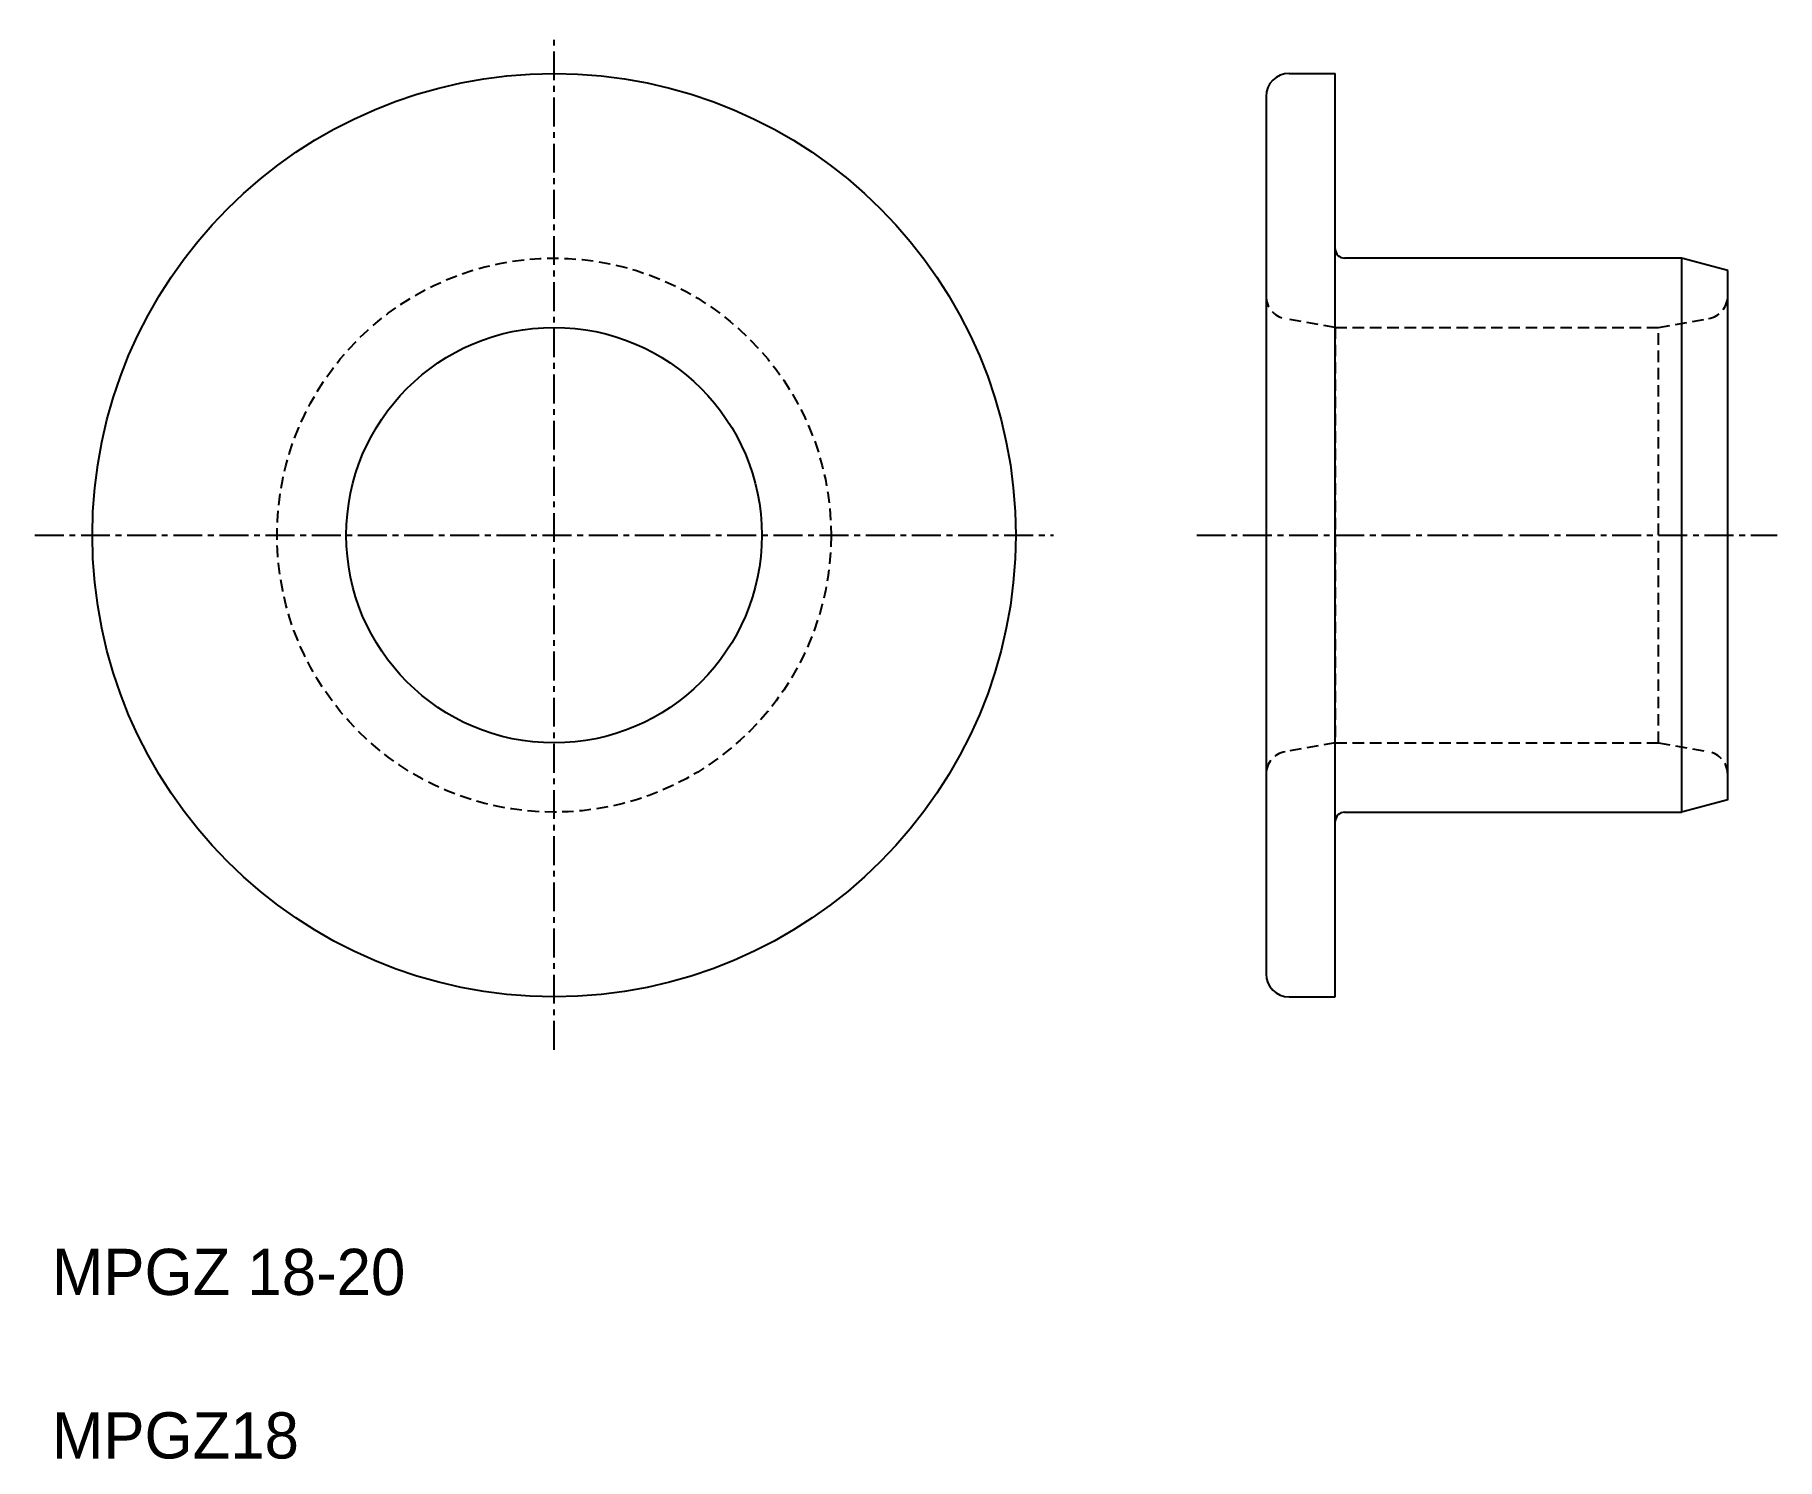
# Model space of a CAD drawing. Extents: x 30.2 to 105.7, y 57.5 to 119.2.
import ezdxf

# ---------------------------------------------------------------- set-up
doc = ezdxf.new("R2010")
doc.units = 0
doc.linetypes.add('CENTER', pattern=[2, 1.25, -0.25, 0.25, -0.25])
doc.linetypes.add('DASHED', pattern=[0.75, 0.5, -0.25])
doc.layers.get('0').update_dxf_attribs({"linetype": 'CONTINUOUS'})
doc.layers.add('CENTER', color=1, linetype='CENTER')

msp = doc.modelspace()

# ---------------------------------------------------------------- linework, layer by layer
at = {"color": 7, "linetype": 'CONTINUOUS'}
for p, q in [((84.521, 117.53), (86.521, 117.53)), ((86.521, 77.53), (86.521, 117.53)), ((83.521, 116.53), (83.521, 78.53)), ((101.521, 109.53), (86.921, 109.53)), ((101.521, 109.53), (101.521, 85.53)), ((103.521, 108.994), (101.521, 109.53)), ((103.521, 86.066), (103.521, 108.994)), ((103.521, 86.066), (101.521, 85.53)), ((86.921, 85.53), (101.521, 85.53)), ((84.521, 77.53), (86.521, 77.53))]:
    msp.add_line(p, q, dxfattribs=at)
at = {"color": 3, "linetype": 'DASHED'}
for p, q in [((86.521, 106.53), (84.348, 106.913)), ((86.521, 106.53), (86.521, 88.53)), ((86.521, 106.53), (100.521, 106.53)), ((100.521, 106.53), (102.695, 106.913)), ((100.521, 88.53), (100.521, 106.53)), ((86.521, 88.53), (84.348, 88.147)), ((86.521, 88.53), (100.521, 88.53)), ((100.521, 88.53), (102.695, 88.147))]:
    msp.add_line(p, q, dxfattribs=at)
at = {"color": 7, "linetype": 'CONTINUOUS'}
for radius in [20, 9]:
    msp.add_circle((52.676, 97.53), radius, dxfattribs=at)
at = {"color": 3, "linetype": 'DASHED'}
msp.add_circle((52.676, 97.53), 12, dxfattribs=at)
at = {"color": 7, "linetype": 'CONTINUOUS'}
for centre, radius, start, end in [((84.521, 116.53), 1, 90, 180), ((86.921, 109.93), 0.4, 180, 270), ((86.921, 85.13), 0.4, 90, 180), ((84.521, 78.53), 1, 180, 270)]:
    msp.add_arc(centre, radius, start, end, dxfattribs=at)
at = {"color": 3, "linetype": 'DASHED'}
for centre, start, end in [((84.521, 107.898), 180, 260), ((102.521, 107.898), 280, 0), ((84.521, 87.162), 100, 180), ((102.521, 87.162), 0, 80)]:
    msp.add_arc(centre, 1, start, end, dxfattribs=at)
at = {"layer": 'CENTER', "color": 1, "linetype": 'CENTER'}
for p, q in [((52.676, 75.238), (52.676, 119.204)), ((30.183, 97.53), (74.316, 97.53)), ((80.521, 97.53), (105.663, 97.53))]:
    msp.add_line(p, q, dxfattribs=at)

# ---------------------------------------------------------------- texts
at = {"color": 7, "linetype": 'CONTINUOUS'}
for s, p in [('MPGZ 18-20', (30.924, 64.614)), ('MPGZ18', (30.924, 57.53))]:
    msp.add_text(s, height=2, dxfattribs=at).set_placement(p)

doc.saveas('drawing.dxf')
